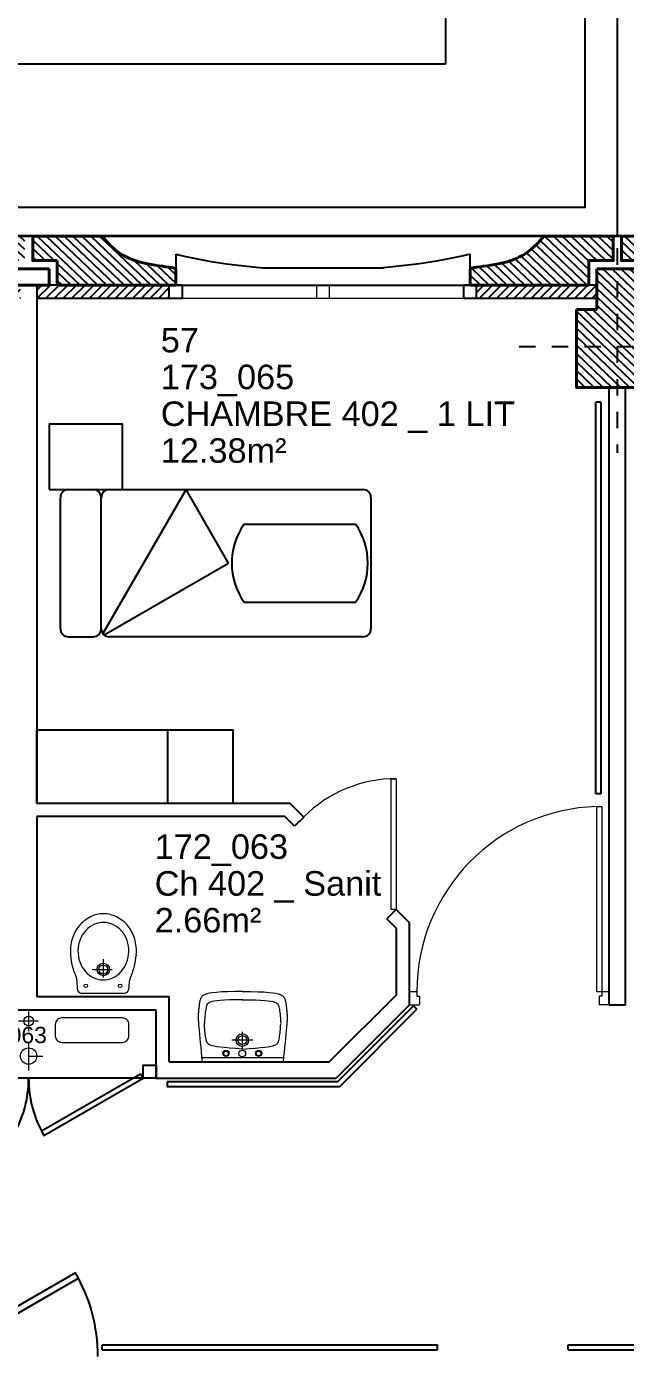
# Model space of a CAD drawing. Header units: metres. Extents: x -8 to 211, y -5 to 116.
# Drawn here: x 170.89 to 174.55, y 60.65 to 68.78 of the extents above; entities that cross this region are included whole.
import ezdxf

# ---------------------------------------------------------------- set-up
doc = ezdxf.new("R2010")
doc.units = ezdxf.units.M
doc.header["$LTSCALE"] = 0.6
doc.header["$MEASUREMENT"] = 0
doc.linetypes.add('CACHÉ', pattern=[0.25, 0.125, -0.125])
doc.linetypes.add('CONTINU', pattern=[0])
doc.layers.get('0').update_dxf_attribs({"linetype": 'CONTINUOUS'})
for name, color, linetype in [('001axes', 1, 'CONTINUOUS'), ('009 main courante', 181, 'CONTINUOUS'), ('400 Lits', 150, 'CONTINUOUS'), ('A_AGENC', 204, 'CONTINUOUS'), ('A_EQMP', 142, 'CONTINUOUS'), ('A_Etiqu_Gaine', 8, 'CONTINUOUS'), ('A_Etiqu_Gaine_ancien', 8, 'CONTINUOUS'), ('A_Etiqu_Gaine_code', 8, 'CONTINUOUS'), ('A_Etiqu_Local', 8, 'CONTINUOUS'), ('A_Etiqu_Local_ancien', 8, 'CONTINUOUS'), ('A_HACH_CLOIS', 7, 'CONTINU'), ('A_HACH_STRUC', 7, 'CONTINUOUS'), ('A_MUR_CLOIS', 8, 'CONTINU'), ('A_MURS_ALÈG', 7, 'CONTINU'), ('A_VEGETATION', 3, 'CONTINUOUS')]:
    doc.layers.add(name, color=color, linetype=linetype)
for name, color, linetype, lineweight in [('A_CHASS', 4, 'CONTINU', 0), ('A_MURS_STRU', 7, 'CONTINU', 40), ('A_PORTE', 8, 'CONTINU', 0), ('A_SANI', 5, 'CONTINU', 0), ('CONTOUR', 54, 'CONTINUOUS', 30)]:
    doc.layers.add(name, color=color, linetype=linetype, lineweight=lineweight)
doc.styles.add('Attribut', font='arial.ttf')

# ---------------------------------------------------------------- blocks, each defined once
blk = doc.blocks.new('A_Etiqu_Local')
at = {"style": 'Attribut', "flags": 1}
for tag, p in [('CODE_HOPITAL', (-0.4463, 1.632)), ('CODE_SITE', (-0.4463, 1.407)), ('CODE_BATIMENT', (-0.4463, 1.182)), ('CODE_SECTEUR', (-0.4463, 0.957)), ('CODE_ETAGE', (-0.4463, 0.732)), ('NOM_NORMALISE', (-0.4463, -0.843)), ('SECTEUR_ACTIVITE', (-0.4463, -1.068)), ('SOUS_SECTEUR_ACTIVITE', (-0.4463, -1.293)), ('VOLUME', (-0.4463, -1.518)), ('SERVICE', (-0.4463, -1.743)), ('CODE_UG', (-0.4463, -1.968)), ('CODE_UA', (-0.4463, -2.193)), ('CODE_POLE', (-0.4463, -2.418)), ('OCCUPANT_EXTERNE', (-0.4463, -2.643)), ('DISPONIBILITE', (-0.4463, -2.868)), ('ACCES_HANDICAPES', (-0.4463, -3.093)), ('NATURE_SOL', (-0.4463, -3.318)), ('RISQUE_LABORATOIRE', (-0.4463, -3.543)), ('AMIANTE', (-0.4463, -3.768))]:
    blk.add_attdef(tag, p, '', height=0.15, dxfattribs=at)
at = {"layer": 'A_Etiqu_Local', "style": 'Attribut'}
for tag, p in [('CODE_PIECE', (-0.4463, 0.282)), ('NOM_USAGE', (-0.4463, 0.057)), ('SURFACE', (-0.4463, -0.168))]:
    blk.add_attdef(tag, p, '', height=0.15, dxfattribs=at)
at = {"layer": 'A_Etiqu_Local_ancien', "style": 'Attribut'}
blk.add_attdef('CODE_PIECE_ANCIEN', (-0.4463, 0.507), '', height=0.15, dxfattribs=at)
blk = doc.blocks.new('A_Etiqu_Gaine')
at = {"style": 'Attribut', "flags": 1}
for tag, p in [('CODE_HOPITAL', (-0.4323, 0.8651)), ('CODE_SITE', (-0.4323, 0.7151)), ('CODE_BATIMENT', (-0.4323, 0.5651)), ('CODE_SECTEUR', (-0.4323, 0.4151)), ('CODE_ETAGE', (-0.4323, 0.2651)), ('NOM_NORMALISE', (-0.4323, -0.3349)), ('SECTEUR_ACTIVITE', (-0.4323, -0.4849)), ('SOUS_SECTEUR_ACTIVITE', (-0.4323, -0.6349)), ('SURFACE', (-0.4323, -0.7849)), ('CODE_UG', (-0.4323, -0.9349)), ('CODE_POLE', (-0.4323, -1.0849)), ('AMIANTE', (-0.4323, -1.2349))]:
    blk.add_attdef(tag, p, '', height=0.1, dxfattribs=at)
at = {"layer": 'A_Etiqu_Gaine', "style": 'Attribut'}
blk.add_attdef('NOM_USAGE', (-0.4323, -0.1849), '', height=0.1, dxfattribs=at)
at = {"layer": 'A_Etiqu_Gaine_ancien', "style": 'Attribut'}
blk.add_attdef('CODE_PIECE_ANCIEN', (-0.4323, 0.1151), '', height=0.1, dxfattribs=at)
at = {"layer": 'A_Etiqu_Gaine_code', "style": 'Attribut'}
blk.add_attdef('CODE_PIECE', (-0.4323, -0.0349), '', height=0.1, dxfattribs=at)

msp = doc.modelspace()

# ---------------------------------------------------------------- hatches: boundary and pattern name
at = {"layer": 'A_HACH_CLOIS'}
h = msp.add_hatch(dxfattribs=at)
h.set_pattern_fill('ANSI31', color=8, scale=0.3, style=0)
h.set_pattern_definition([(45, (167.39986, 67.11617), (-0.0265165, 0.0265165), [])])
h.paths.add_polyline_path([(174.3753, 67.1962), (173.6402, 67.1962), (173.6402, 67.1162), (174.3753, 67.1162)])
h.paths.add_polyline_path([(171.7602, 67.1962), (170.9502, 67.1962), (170.9502, 67.1162), (171.7602, 67.1162)])
h.paths.add_polyline_path([(170.8502, 67.1962), (170.7753, 67.1962), (170.0402, 67.1962), (170.0402, 67.1162), (170.8502, 67.1162)])
h.paths.add_polyline_path([(168.1602, 67.1962), (167.3999, 67.1962), (167.3999, 67.1162), (168.1602, 67.1162)])
at = {"layer": 'A_HACH_STRUC', "linetype": 'Continuous'}
h = msp.add_hatch(dxfattribs=at)
h.set_pattern_fill('ANSI31', color=8, scale=0.3, angle=-88.5553, style=0)
h.set_pattern_definition([(316.4447, (167.350205, 67.19617), (0.02583954, 0.02717661), [])])
h.paths.add_polyline_path([(167.8638, 67.3883), (167.8463, 67.4003), (167.8282, 67.4143), (167.8095, 67.4306), (167.7903, 67.4496), (167.7705, 67.4713), (167.7502, 67.4962), (167.3502, 67.4962), (167.3502, 67.3462), (167.4751, 67.3462), (167.4751, 67.1962), (168.1602, 67.1962), (168.2002, 67.1962), (168.2002, 67.299), (168.1903, 67.3009), (168.1764, 67.3031), (168.1595, 67.3056), (168.1401, 67.3085), (168.1188, 67.3116), (168.0965, 67.315), (168.0736, 67.3186), (168.051, 67.3224), (168.0292, 67.3263), (168.0089, 67.3304), (167.9995, 67.3325), (167.9906, 67.3347), (167.9822, 67.3369), (167.974, 67.3392), (167.9661, 67.3415), (167.9585, 67.344), (167.951, 67.3466), (167.9435, 67.3493), (167.9361, 67.3522), (167.9286, 67.3552), (167.9132, 67.3618), (167.8972, 67.3693), (167.8808, 67.378)])
h.paths.add_polyline_path([(170.7253, 67.3462), (170.8752, 67.3462), (170.8752, 67.4962), (170.4502, 67.4962), (170.4298, 67.4713), (170.4101, 67.4496), (170.3909, 67.4306), (170.3722, 67.4143), (170.3541, 67.4003), (170.3366, 67.3883), (170.3196, 67.378), (170.3032, 67.3693), (170.2872, 67.3618), (170.2718, 67.3552), (170.2604, 67.3506), (170.2456, 67.3452), (170.2304, 67.3403), (170.2142, 67.3357), (170.1956, 67.3313), (170.1712, 67.3263), (170.1494, 67.3224), (170.1268, 67.3186), (170.1039, 67.315), (170.0816, 67.3116), (170.0603, 67.3085), (170.0409, 67.3056), (170.024, 67.3031), (170.0101, 67.3009), (170.0002, 67.299), (170.0002, 67.1962), (170.0402, 67.1962), (170.7215, 67.1962), (170.7253, 67.2)])
h.paths.add_polyline_path([(171.5132, 67.3618), (171.4972, 67.3693), (171.4808, 67.378), (171.4638, 67.3883), (171.4462, 67.4003), (171.4282, 67.4143), (171.4095, 67.4306), (171.3903, 67.4496), (171.3705, 67.4713), (171.3502, 67.4962), (170.9252, 67.4962), (170.9252, 67.3462), (171.0751, 67.3462), (171.0751, 67.1962), (171.7602, 67.1962), (171.8002, 67.1962), (171.8002, 67.299), (171.7903, 67.3009), (171.7764, 67.3031), (171.7595, 67.3056), (171.7401, 67.3085), (171.7188, 67.3116), (171.6965, 67.315), (171.6736, 67.3186), (171.651, 67.3224), (171.6292, 67.3263), (171.6089, 67.3304), (171.5949, 67.3336), (171.578, 67.338), (171.5624, 67.3427), (171.5473, 67.3478), (171.5316, 67.3539)])
h.paths.add_polyline_path([(174.4752, 67.4962), (174.0502, 67.4962), (174.0298, 67.4713), (174.0101, 67.4496), (173.9909, 67.4306), (173.9722, 67.4143), (173.9541, 67.4003), (173.9366, 67.3883), (173.9196, 67.378), (173.9032, 67.3693), (173.8872, 67.3618), (173.8718, 67.3552), (173.8604, 67.3506), (173.8456, 67.3452), (173.8304, 67.3403), (173.8142, 67.3357), (173.7956, 67.3313), (173.7712, 67.3263), (173.7494, 67.3224), (173.7268, 67.3186), (173.7039, 67.315), (173.6816, 67.3116), (173.6603, 67.3085), (173.6409, 67.3056), (173.624, 67.3031), (173.6101, 67.3009), (173.6002, 67.299), (173.6002, 67.1962), (173.6402, 67.1962), (174.3253, 67.1962), (174.3253, 67.3462), (174.4752, 67.3462)])
h.paths.add_polyline_path([(175.1132, 67.3618), (175.0972, 67.3693), (175.0808, 67.378), (175.0638, 67.3883), (175.0463, 67.4003), (175.0282, 67.4143), (175.0095, 67.4306), (174.9903, 67.4496), (174.9706, 67.4713), (174.9502, 67.4962), (174.5252, 67.4962), (174.5252, 67.3462), (174.6751, 67.3462), (174.6751, 67.1962), (175.3602, 67.1962), (175.4002, 67.1962), (175.4002, 67.299), (175.3903, 67.3009), (175.3764, 67.3031), (175.3595, 67.3056), (175.3401, 67.3085), (175.3188, 67.3116), (175.2965, 67.315), (175.2736, 67.3186), (175.251, 67.3224), (175.2292, 67.3263), (175.2089, 67.3304), (175.1949, 67.3336), (175.178, 67.338), (175.1624, 67.3427), (175.1474, 67.3478), (175.1316, 67.3539)])
h = msp.add_hatch(dxfattribs=at)
h.set_pattern_fill('ANSI31', color=8, scale=0.3, angle=-88.5553, style=0)
h.set_pattern_definition([(316.4447, (174.24985, 66.57117), (0.02583954, 0.02717661), [])])
h.paths.add_polyline_path([(174.7499, 67.0462), (174.625, 67.0462), (174.625, 67.2962), (174.3753, 67.2962), (174.3753, 67.0462), (174.2499, 67.0462), (174.2499, 66.5712), (174.4498, 66.5712), (174.7499, 66.5712)])
h.paths.add_polyline_path([(181.9499, 67.0462), (181.825, 67.0462), (181.825, 67.2962), (181.5754, 67.2962), (181.5754, 67.0462), (181.4499, 67.0462), (181.4499, 66.5712), (181.6498, 66.5712), (181.9499, 66.5712)])

# ---------------------------------------------------------------- linework, layer by layer
at = {"layer": '001axes', "color": 8, "linetype": 'CACHÉ'}
for p, q in [((174.4999, 67.6212), (174.4999, 66.1712)), ((173.8998, 66.8212), (175.0998, 66.8212))]:
    msp.add_line(p, q, dxfattribs=at)
at = {"layer": '009 main courante', "color": 8, "linetype": 'Continuous'}
for p, q in [((174.3999, 66.4812), (174.3699, 66.4812)), ((174.3699, 64.0862), (174.3699, 66.4812)), ((174.3999, 66.4812), (174.3999, 64.0862)), ((174.3999, 64.0862), (174.3699, 64.0862)), ((172.7892, 62.3252), (173.2539, 62.7898)), ((173.2539, 62.7898), (173.2751, 62.7686)), ((172.8017, 62.2952), (173.2751, 62.7686)), ((171.7482, 62.3252), (171.7482, 62.2952)), ((172.7892, 62.3252), (171.7482, 62.3252)), ((172.8017, 62.2952), (171.7482, 62.2952)), ((171.3493, 60.6861), (171.3493, 60.7161)), ((171.3493, 60.7161), (173.3998, 60.7161)), ((171.3493, 60.6861), (173.3998, 60.6861)), ((173.3998, 60.6861), (173.3998, 60.7161)), ((174.1998, 60.7161), (177.4163, 60.7161)), ((174.1998, 60.6861), (174.1998, 60.7161)), ((174.1998, 60.6861), (177.4163, 60.6861))]:
    msp.add_line(p, q, dxfattribs=at)
at = {"layer": '400 Lits', "color": 8, "linetype": 'Continuous'}
for p, q in [((171.1439, 65.9462), (171.2939, 65.9462)), ((171.3548, 65.065), (171.8635, 65.9462)), ((171.3936, 65.9462), (172.9439, 65.9462)), ((172.1233, 65.4962), (171.8635, 65.9462)), ((171.0939, 65.0962), (171.0939, 65.8962)), ((171.3439, 65.0962), (171.3439, 65.8962)), ((171.3439, 65.0962), (171.3439, 65.8962)), ((171.3439, 65.0962), (171.3439, 65.8962)), ((172.9939, 65.8962), (172.9939, 65.0962)), ((172.2178, 65.7347), (172.8994, 65.7347)), ((171.3627, 65.0571), (172.1233, 65.4962)), ((172.2178, 65.2576), (172.8994, 65.2576)), ((171.1439, 65.0462), (171.2939, 65.0462)), ((172.9439, 65.0462), (171.3936, 65.0462))]:
    msp.add_line(p, q, dxfattribs=at)
for centre, radius, start, end in [((171.1439, 65.8962), 0.05, 89.99824, 179.99832), ((171.2939, 65.8962), 0.05, 0.00225, 90.00233), ((171.3939, 65.8962), 0.05, 89.99824, 179.99832), ((172.9439, 65.8962), 0.05, 0.00063, 90.00052), ((172.5586, 65.4962), 0.416, 145.00777, 214.99254), ((172.5586, 65.4962), 0.416, 325.00791, 34.99193), ((171.1439, 65.0962), 0.05, 180.00063, 270.00052), ((171.2939, 65.0962), 0.05, 269.99948, 359.99937), ((171.3939, 65.0962), 0.05, 180.00063, 270.00052), ((172.9439, 65.0962), 0.05, 269.99824, 359.99832)]:
    msp.add_arc(centre, radius, start, end, dxfattribs=at)
at = {"layer": 'A_AGENC', "color": 8, "linetype": 'Continuous'}
msp.add_line((171.6799, 62.3463), (170.1199, 62.3463), dxfattribs=at)
for points in [[(171.5849, 62.3723), (170.9787, 62.0223), (170.9937, 61.9963), (171.5999, 62.3463)], [(170.319, 60.6128), (171.2056, 61.1247), (171.1864, 61.158), (170.2998, 60.6461)]]:
    msp.add_lwpolyline(points, close=True, dxfattribs=at)
msp.add_lwpolyline([(171.5999, 62.3463), (171.5999, 62.4263), (171.6799, 62.4263), (171.6799, 62.3463)], dxfattribs=at)
for centre, radius, start, end in [((170.1999, 62.3463), 0.7, 330.00002, 0.00001), ((171.5999, 62.3463), 0.7, 180.00001, 210), ((170.2998, 60.6461), 1.0238, 0, 30)]:
    msp.add_arc(centre, radius, start, end, dxfattribs=at)
at = {"layer": 'A_CHASS', "color": 8, "linetype": 'Continuous'}
for p, q in [((173.5602, 67.1962), (171.8402, 67.1962)), ((171.8402, 67.1162), (173.5602, 67.1162))]:
    msp.add_line(p, q, dxfattribs=at)
for points in [[(172.6602, 67.1962), (172.6602, 67.1162)], [(172.7402, 67.1162), (172.7402, 67.1962)]]:
    msp.add_lwpolyline(points, dxfattribs=at)
at = {"layer": 'A_EQMP', "color": 8, "linetype": 'Continuous'}
msp.add_line((171.7499, 64.4763), (171.7499, 64.0263), dxfattribs=at)
for points in [[(171.0247, 65.9462), (171.4747, 65.9462), (171.4747, 66.3462), (171.0247, 66.3462)], [(170.9499, 64.0263), (170.9499, 64.4763), (172.1499, 64.4763), (172.1499, 64.0263)]]:
    msp.add_lwpolyline(points, close=True, dxfattribs=at)
at = {"layer": 'A_MUR_CLOIS', "color": 8, "linetype": 'Continuous'}
for p, q in [((170.9502, 67.1962), (170.9499, 64.0263)), ((171.8402, 67.1962), (170.9502, 67.1962)), ((174.3753, 67.1962), (173.5602, 67.1962)), ((174.4498, 62.7963), (174.4498, 66.5712)), ((174.5498, 62.7963), (174.5498, 66.5712)), ((172.5001, 64.0263), (170.9499, 64.0263)), ((172.5822, 63.9441), (172.5001, 64.0263)), ((172.4669, 63.9463), (170.9499, 63.9463)), ((170.9499, 63.9463), (170.9499, 62.8458)), ((172.5257, 63.8876), (172.4669, 63.9463)), ((172.5822, 63.9441), (172.5257, 63.8876)), ((173.1479, 63.3785), (173.0913, 63.3219)), ((173.2301, 63.2963), (173.1479, 63.3785)), ((173.1501, 63.2632), (173.0913, 63.3219)), ((173.1501, 62.8577), (173.1501, 63.2632)), ((173.2301, 62.7963), (173.2301, 63.2963)), ((173.1501, 62.8577), (172.7387, 62.4463)), ((170.9499, 62.8458), (171.7599, 62.8458)), ((171.7599, 62.4463), (171.7599, 62.8458)), ((173.2301, 62.7963), (172.7801, 62.3463)), ((174.4498, 62.7963), (174.5498, 62.7963)), ((170.1199, 62.7658), (171.6799, 62.7658)), ((171.6799, 62.3463), (171.6799, 62.7658)), ((171.7599, 62.4463), (172.7387, 62.4463)), ((171.6799, 62.3463), (172.7801, 62.3463))]:
    msp.add_line(p, q, dxfattribs=at)
for points in [[(170.9502, 67.1962), (170.9502, 67.1162), (171.8402, 67.1162)], [(171.7602, 67.1162), (171.7602, 67.1962)], [(171.8402, 67.1162), (171.8402, 67.1962)], [(173.5602, 67.1962), (173.5602, 67.1162), (174.3753, 67.1162)], [(173.6402, 67.1162), (173.6402, 67.1962)], [(174.3753, 67.1962), (174.3753, 67.1162)]]:
    msp.add_lwpolyline(points, dxfattribs=at)
at = {"layer": 'A_MURS_ALÈG', "color": 8, "ltscale": 200}
for p, q in [((171.3502, 67.4962), (174.0502, 67.4962)), ((171.8002, 67.3862), (171.8002, 67.1962)), ((171.8002, 67.3862), (171.8514, 67.3737)), ((171.8514, 67.3737), (171.9024, 67.3623)), ((171.9024, 67.3623), (171.9535, 67.352)), ((171.9535, 67.352), (172.0048, 67.3426)), ((172.0048, 67.3426), (172.0567, 67.3342)), ((172.0567, 67.3342), (172.1093, 67.3265)), ((172.1093, 67.3265), (172.1627, 67.3196)), ((173.2911, 67.3265), (173.2376, 67.3196)), ((173.3437, 67.3342), (173.2911, 67.3265)), ((173.3956, 67.3426), (173.3437, 67.3342)), ((173.4469, 67.352), (173.3956, 67.3426)), ((173.498, 67.3623), (173.4469, 67.352)), ((173.549, 67.3737), (173.498, 67.3623)), ((173.6002, 67.3862), (173.549, 67.3737)), ((173.6002, 67.1962), (173.6002, 67.3862)), ((172.1627, 67.3196), (172.2174, 67.3134)), ((172.2174, 67.3134), (172.2733, 67.3078)), ((172.2733, 67.3078), (172.3308, 67.3028)), ((172.3308, 67.3028), (173.0696, 67.3028)), ((173.1271, 67.3078), (173.0696, 67.3028)), ((173.183, 67.3134), (173.1271, 67.3078)), ((173.2376, 67.3196), (173.183, 67.3134)), ((171.8002, 67.1962), (173.6002, 67.1962))]:
    msp.add_line(p, q, dxfattribs=at)
at = {"layer": 'A_MURS_STRU', "color": 8, "linetype": 'Continuous'}
for p, q in [((171.0751, 67.3462), (171.0751, 67.1962)), ((174.3253, 67.3462), (174.3253, 67.1962)), ((170.7753, 67.2962), (171.0251, 67.2962)), ((171.0251, 67.2962), (171.0251, 67.1962)), ((171.8002, 67.2962), (171.8002, 67.1962)), ((173.6002, 67.2962), (173.6002, 67.1962)), ((174.3753, 67.2962), (174.625, 67.2962)), ((174.3753, 67.2962), (174.3753, 67.0462)), ((170.7753, 67.1962), (171.0251, 67.1962)), ((171.8002, 67.1962), (171.0751, 67.1962)), ((173.6002, 67.1962), (174.3253, 67.1962)), ((174.2499, 67.0462), (174.3753, 67.0462))]:
    msp.add_line(p, q, dxfattribs=at)
for points in [[(171.0751, 67.3462), (170.9252, 67.3462), (170.9252, 67.4962), (171.3502, 67.4962)], [(171.3502, 67.4962), (171.3705, 67.4713), (171.3903, 67.4496), (171.4095, 67.4306), (171.4282, 67.4143), (171.4462, 67.4003), (171.4638, 67.3883), (171.4808, 67.378), (171.4972, 67.3693), (171.5132, 67.3618), (171.5285, 67.3552), (171.5285, 67.3552), (171.5361, 67.3522), (171.5435, 67.3493), (171.5509, 67.3466), (171.5585, 67.344), (171.5661, 67.3415), (171.574, 67.3392), (171.5821, 67.3369), (171.5906, 67.3347), (171.5995, 67.3325), (171.6089, 67.3304), (171.6089, 67.3304), (171.6292, 67.3263), (171.651, 67.3224), (171.6736, 67.3186), (171.6965, 67.315), (171.7188, 67.3116), (171.7401, 67.3085), (171.7595, 67.3056), (171.7764, 67.3031), (171.7903, 67.3009), (171.8003, 67.299)], [(174.0502, 67.4962), (174.0298, 67.4713), (174.0101, 67.4496), (173.9909, 67.4306), (173.9722, 67.4143), (173.9541, 67.4003), (173.9366, 67.3883), (173.9196, 67.378), (173.9032, 67.3693), (173.8872, 67.3618), (173.8718, 67.3552), (173.8718, 67.3552), (173.8643, 67.3522), (173.8569, 67.3493), (173.8494, 67.3466), (173.8419, 67.344), (173.8343, 67.3415), (173.8264, 67.3392), (173.8182, 67.3369), (173.8098, 67.3347), (173.8009, 67.3325), (173.7915, 67.3304), (173.7915, 67.3304), (173.7712, 67.3263), (173.7494, 67.3224), (173.7268, 67.3186), (173.7039, 67.315), (173.6816, 67.3116), (173.6603, 67.3085), (173.6409, 67.3056), (173.624, 67.3031), (173.6101, 67.3009), (173.6001, 67.299)], [(174.3253, 67.3462), (174.4752, 67.3462), (174.4752, 67.4962), (174.0502, 67.4962)], [(174.6751, 67.3462), (174.5252, 67.3462), (174.5252, 67.4962), (174.9502, 67.4962)], [(174.2499, 67.0462), (174.2499, 66.5712), (174.7499, 66.5712)]]:
    msp.add_lwpolyline(points, dxfattribs=at)
at = {"layer": 'A_PORTE', "color": 8, "linetype": 'Continuous'}
for p, q in [((173.1179, 63.3785), (173.1179, 64.1785)), ((173.1179, 64.1785), (173.1479, 64.1785)), ((173.1479, 64.1785), (173.1479, 63.3785)), ((174.376, 62.8763), (174.376, 64.0079)), ((174.376, 64.0079), (174.406, 64.0079)), ((174.406, 64.0079), (174.406, 62.8485)), ((173.1479, 63.3785), (173.1179, 63.3785)), ((173.2301, 62.7963), (173.2301, 62.8763)), ((173.2301, 62.8763), (173.274, 62.8763)), ((173.274, 62.8763), (173.274, 62.8485)), ((174.376, 62.8763), (174.4499, 62.8763)), ((174.4499, 62.7963), (174.4499, 62.8763)), ((173.2301, 62.7963), (173.29, 62.7963)), ((173.274, 62.8485), (173.29, 62.8485)), ((173.29, 62.8485), (173.29, 62.7963)), ((174.39, 62.8485), (174.39, 62.7963)), ((174.406, 62.8485), (174.39, 62.8485)), ((174.4499, 62.7963), (174.39, 62.7963))]:
    msp.add_line(p, q, dxfattribs=at)
for centre, radius, start, end in [((173.1479, 63.3785), 0.8, 90, 135.00001), ((174.406, 62.8763), 1.132, 91.51862, 180)]:
    msp.add_arc(centre, radius, start, end, dxfattribs=at)
at = {"layer": 'A_SANI', "color": 8, "linetype": 'Continuous'}
for p, q in [((171.157, 63.1019), (171.1587, 63.0826)), ((171.5574, 63.1019), (171.5544, 63.0826)), ((171.1587, 63.0826), (171.1608, 63.0654)), ((171.1608, 63.0654), (171.1632, 63.0502)), ((171.1632, 63.0502), (171.1659, 63.0369)), ((171.1659, 63.0369), (171.1687, 63.0252)), ((171.1687, 63.0252), (171.1716, 63.0151)), ((171.1716, 63.0151), (171.1745, 63.0063)), ((171.3572, 62.9628), (171.3572, 63.0751)), ((171.5405, 63.0151), (171.538, 63.0063)), ((171.5431, 63.0252), (171.5405, 63.0151)), ((171.5459, 63.0369), (171.5431, 63.0252)), ((171.5487, 63.0502), (171.5459, 63.0369)), ((171.5515, 63.0654), (171.5487, 63.0502)), ((171.5544, 63.0826), (171.5515, 63.0654)), ((171.1745, 63.0063), (171.1774, 62.9987)), ((171.1774, 62.9987), (171.18, 62.9921)), ((171.18, 62.9921), (171.1825, 62.9864)), ((171.1825, 62.9864), (171.1836, 62.9838)), ((171.1836, 62.9838), (171.1846, 62.9813)), ((171.1846, 62.9813), (171.1855, 62.979)), ((171.1855, 62.979), (171.1864, 62.9768)), ((171.1864, 62.9768), (171.1872, 62.9746)), ((171.1872, 62.9746), (171.188, 62.9725)), ((171.188, 62.9725), (171.1887, 62.9705)), ((171.1887, 62.9705), (171.1894, 62.9684)), ((171.1894, 62.9684), (171.19, 62.9664)), ((171.19, 62.9664), (171.1905, 62.9643)), ((171.1905, 62.9643), (171.1911, 62.9622)), ((171.1911, 62.9622), (171.1916, 62.96)), ((171.1916, 62.96), (171.192, 62.9578)), ((171.192, 62.9578), (171.1925, 62.9555)), ((171.1925, 62.9555), (171.1929, 62.9533)), ((171.1929, 62.9533), (171.1932, 62.951)), ((171.1932, 62.951), (171.1936, 62.9487)), ((171.1936, 62.9487), (171.1939, 62.9464)), ((171.1939, 62.9464), (171.1942, 62.9441)), ((171.1942, 62.9441), (171.1944, 62.9419)), ((171.1944, 62.9419), (171.1948, 62.9375)), ((171.1948, 62.9375), (171.1952, 62.9331)), ((171.1952, 62.9331), (171.1955, 62.9288)), ((171.2888, 63.0116), (171.4109, 63.0116)), ((171.5151, 62.9331), (171.5145, 62.9288)), ((171.5158, 62.9375), (171.5151, 62.9331)), ((171.5167, 62.9419), (171.5158, 62.9375)), ((171.5172, 62.9441), (171.5167, 62.9419)), ((171.5177, 62.9464), (171.5172, 62.9441)), ((171.5183, 62.9487), (171.5177, 62.9464)), ((171.519, 62.951), (171.5183, 62.9487)), ((171.5196, 62.9533), (171.519, 62.951)), ((171.5203, 62.9555), (171.5196, 62.9533)), ((171.521, 62.9578), (171.5203, 62.9555)), ((171.5217, 62.96), (171.521, 62.9578)), ((171.5225, 62.9622), (171.5217, 62.96)), ((171.5232, 62.9643), (171.5225, 62.9622)), ((171.5239, 62.9664), (171.5232, 62.9643)), ((171.5247, 62.9684), (171.5239, 62.9664)), ((171.5254, 62.9705), (171.5247, 62.9684)), ((171.5262, 62.9725), (171.5254, 62.9705)), ((171.5269, 62.9746), (171.5262, 62.9725)), ((171.5278, 62.9768), (171.5269, 62.9746)), ((171.5286, 62.979), (171.5278, 62.9768)), ((171.5295, 62.9813), (171.5286, 62.979)), ((171.5304, 62.9838), (171.5295, 62.9813)), ((171.5313, 62.9864), (171.5304, 62.9838)), ((171.5334, 62.9921), (171.5313, 62.9864)), ((171.5356, 62.9987), (171.5334, 62.9921)), ((171.538, 63.0063), (171.5356, 62.9987)), ((171.1955, 62.9288), (171.1957, 62.9246)), ((171.1957, 62.9246), (171.1958, 62.9203)), ((171.1958, 62.9203), (171.1959, 62.916)), ((171.1959, 62.916), (171.196, 62.9116)), ((171.196, 62.9116), (171.196, 62.9072)), ((171.196, 62.9072), (171.196, 62.9026)), ((171.196, 62.9026), (171.196, 62.8978)), ((171.196, 62.8978), (171.1962, 62.8947)), ((171.4833, 62.8658), (171.2261, 62.8658)), ((171.5134, 62.8978), (171.5133, 62.8947)), ((171.5135, 62.9116), (171.5134, 62.9072)), ((171.5134, 62.9072), (171.5134, 62.9026)), ((171.5134, 62.9026), (171.5134, 62.8978)), ((171.5136, 62.916), (171.5135, 62.9116)), ((171.5138, 62.9203), (171.5136, 62.916)), ((171.5141, 62.9246), (171.5138, 62.9203)), ((171.5145, 62.9288), (171.5141, 62.9246)), ((171.9707, 62.8547), (171.9641, 62.8502)), ((171.9794, 62.8589), (171.9707, 62.8547)), ((171.9909, 62.8628), (171.9794, 62.8589)), ((172.006, 62.8662), (171.9909, 62.8628)), ((172.0253, 62.8693), (172.006, 62.8662)), ((172.0496, 62.872), (172.0253, 62.8693)), ((172.0796, 62.8742), (172.0496, 62.872)), ((172.116, 62.876), (172.0796, 62.8742)), ((172.1596, 62.8773), (172.116, 62.876)), ((172.211, 62.878), (172.1596, 62.8773)), ((172.207, 62.878), (172.2585, 62.8773)), ((172.2585, 62.8773), (172.302, 62.876)), ((172.302, 62.876), (172.3384, 62.8742)), ((172.3384, 62.8742), (172.3684, 62.872)), ((172.3684, 62.872), (172.3927, 62.8693)), ((172.3927, 62.8693), (172.4121, 62.8662)), ((172.4121, 62.8662), (172.4271, 62.8628)), ((172.4271, 62.8628), (172.4386, 62.8589)), ((172.4386, 62.8589), (172.4474, 62.8547)), ((172.4474, 62.8547), (172.454, 62.8502)), ((171.9406, 62.7734), (171.9399, 62.7669)), ((171.9413, 62.78), (171.9406, 62.7734)), ((171.9422, 62.7865), (171.9413, 62.78)), ((171.943, 62.793), (171.9422, 62.7865)), ((171.9439, 62.7993), (171.943, 62.793)), ((171.9449, 62.8053), (171.9439, 62.7993)), ((171.9459, 62.811), (171.9449, 62.8053)), ((171.9469, 62.8164), (171.9459, 62.811)), ((171.948, 62.8212), (171.9469, 62.8164)), ((171.9491, 62.8257), (171.948, 62.8212)), ((171.9503, 62.8297), (171.9491, 62.8257)), ((171.9517, 62.8334), (171.9503, 62.8297)), ((171.9532, 62.8367), (171.9517, 62.8334)), ((171.9549, 62.8398), (171.9532, 62.8367)), ((171.9567, 62.8427), (171.9549, 62.8398)), ((171.9589, 62.8453), (171.9567, 62.8427)), ((171.9613, 62.8478), (171.9589, 62.8453)), ((171.9641, 62.8502), (171.9613, 62.8478)), ((172.454, 62.8502), (172.4567, 62.8478)), ((172.4567, 62.8478), (172.4591, 62.8453)), ((172.4591, 62.8453), (172.4613, 62.8427)), ((172.4613, 62.8427), (172.4632, 62.8398)), ((172.4632, 62.8398), (172.4649, 62.8367)), ((172.4649, 62.8367), (172.4663, 62.8334)), ((172.4663, 62.8334), (172.4677, 62.8297)), ((172.4677, 62.8297), (172.4689, 62.8257)), ((172.4689, 62.8257), (172.47, 62.8212)), ((172.47, 62.8212), (172.4711, 62.8164)), ((172.4711, 62.8164), (172.4721, 62.811)), ((172.4721, 62.811), (172.4731, 62.8053)), ((172.4731, 62.8053), (172.4741, 62.7993)), ((172.4741, 62.7993), (172.475, 62.793)), ((172.475, 62.793), (172.4759, 62.7865)), ((172.4759, 62.7865), (172.4767, 62.78)), ((172.4767, 62.78), (172.4774, 62.7734)), ((172.4774, 62.7734), (172.4781, 62.7669)), ((170.9613, 62.6963), (170.8383, 62.6963)), ((170.8998, 62.7578), (170.8998, 62.6348)), ((171.4732, 62.7158), (171.1032, 62.7158)), ((171.9373, 62.7259), (171.9372, 62.7201)), ((171.9372, 62.7201), (171.9373, 62.714)), ((171.9374, 62.7315), (171.9373, 62.7259)), ((171.9373, 62.714), (171.9375, 62.7076)), ((171.9376, 62.7371), (171.9374, 62.7315)), ((171.9375, 62.7076), (171.9377, 62.7008)), ((171.9379, 62.7427), (171.9376, 62.7371)), ((171.9377, 62.7008), (171.9381, 62.6935)), ((171.9383, 62.7484), (171.9379, 62.7427)), ((171.9381, 62.6935), (171.9392, 62.6772)), ((171.9387, 62.7543), (171.9383, 62.7484)), ((171.9393, 62.7605), (171.9387, 62.7543)), ((171.9399, 62.7669), (171.9393, 62.7605)), ((172.4781, 62.7669), (172.4788, 62.7605)), ((172.4788, 62.7605), (172.4793, 62.7543)), ((172.4799, 62.6935), (172.4788, 62.6772)), ((172.4793, 62.7543), (172.4798, 62.7484)), ((172.4798, 62.7484), (172.4801, 62.7427)), ((172.4803, 62.7008), (172.4799, 62.6935)), ((172.4801, 62.7427), (172.4804, 62.7371)), ((172.4806, 62.7076), (172.4803, 62.7008)), ((172.4804, 62.7371), (172.4807, 62.7315)), ((172.4807, 62.714), (172.4806, 62.7076)), ((172.4807, 62.7315), (172.4808, 62.7259)), ((172.4808, 62.7201), (172.4807, 62.714)), ((172.4808, 62.7259), (172.4808, 62.7201)), ((171.0632, 62.6758), (171.0632, 62.6058)), ((171.5132, 62.6058), (171.5132, 62.6758)), ((171.9392, 62.6772), (171.9406, 62.6586)), ((171.9406, 62.6586), (171.9424, 62.6379)), ((171.9424, 62.6379), (171.9445, 62.6153)), ((171.9445, 62.6153), (171.9469, 62.5908)), ((172.207, 62.6309), (172.207, 62.5288)), ((172.4735, 62.6153), (172.4711, 62.5908)), ((172.4756, 62.6379), (172.4735, 62.6153)), ((172.4774, 62.6586), (172.4756, 62.6379)), ((172.4788, 62.6772), (172.4774, 62.6586)), ((170.8998, 62.5704), (170.8998, 62.3947)), ((171.1032, 62.5658), (171.4732, 62.5658)), ((171.9469, 62.5908), (171.9495, 62.5647)), ((171.9495, 62.5647), (171.9523, 62.537)), ((171.9523, 62.537), (171.9552, 62.508)), ((172.2703, 62.5798), (172.1438, 62.5798)), ((172.4657, 62.537), (172.4628, 62.508)), ((172.4685, 62.5647), (172.4657, 62.537)), ((172.4711, 62.5908), (172.4685, 62.5647)), ((170.8998, 62.4825), (170.9877, 62.4825)), ((171.9552, 62.508), (171.9583, 62.4777)), ((171.9583, 62.4777), (171.9614, 62.4463)), ((172.4567, 62.4712), (171.9614, 62.4712)), ((172.4567, 62.4463), (171.9614, 62.4463)), ((172.4598, 62.4777), (172.4567, 62.4463)), ((172.4628, 62.508), (172.4598, 62.4777))]:
    msp.add_line(p, q, dxfattribs=at)
for points in [[(172.2102, 62.8272), (172.1662, 62.8268), (172.129, 62.8259), (172.0979, 62.8246), (172.0722, 62.8229), (172.0515, 62.8208), (172.0351, 62.8184), (172.0223, 62.8158), (172.0126, 62.8128), (172.0054, 62.8097), (172, 62.8064), (172, 62.8064), (171.9978, 62.8047), (171.9958, 62.8029), (171.9942, 62.8011), (171.9927, 62.7991), (171.9914, 62.797), (171.9903, 62.7947), (171.9893, 62.7922), (171.9884, 62.7895), (171.9876, 62.7866), (171.9867, 62.7833), (171.9867, 62.7833), (171.9852, 62.776), (171.9836, 62.7677), (171.9821, 62.7584), (171.9807, 62.7484), (171.9794, 62.7377), (171.9782, 62.7267), (171.9772, 62.7153), (171.9764, 62.7038), (171.9758, 62.6922), (171.9754, 62.6809)], [(172.2068, 62.8272), (172.2508, 62.8268), (172.288, 62.8259), (172.3191, 62.8246), (172.3447, 62.8229), (172.3654, 62.8208), (172.3819, 62.8184), (172.3946, 62.8158), (172.4044, 62.8128), (172.4116, 62.8097), (172.417, 62.8064), (172.417, 62.8064), (172.4192, 62.8047), (172.4211, 62.8029), (172.4228, 62.8011), (172.4243, 62.7991), (172.4256, 62.797), (172.4267, 62.7947), (172.4277, 62.7922), (172.4286, 62.7895), (172.4294, 62.7866), (172.4302, 62.7833), (172.4302, 62.7833), (172.4318, 62.776), (172.4334, 62.7677), (172.4349, 62.7584), (172.4363, 62.7485), (172.4376, 62.738), (172.4387, 62.7271), (172.4397, 62.716), (172.4405, 62.7049), (172.4412, 62.6938), (172.4415, 62.6831)], [(172.2102, 62.5251), (172.1662, 62.5281), (172.129, 62.531), (172.0979, 62.5339), (172.0722, 62.5369), (172.0515, 62.5398), (172.0351, 62.5428), (172.0223, 62.5458), (172.0126, 62.5489), (172.0054, 62.5521), (172, 62.5554), (172, 62.5554), (171.9978, 62.5571), (171.9958, 62.5589), (171.9942, 62.5607), (171.9927, 62.5627), (171.9914, 62.5648), (171.9903, 62.5671), (171.9893, 62.5696), (171.9884, 62.5723), (171.9876, 62.5752), (171.9867, 62.5785), (171.9867, 62.5785), (171.9852, 62.5858), (171.9836, 62.5941), (171.9821, 62.6034), (171.9807, 62.6134), (171.9794, 62.6241), (171.9782, 62.6351), (171.9772, 62.6465), (171.9764, 62.658), (171.9758, 62.6696), (171.9754, 62.6809)], [(172.2068, 62.5251), (172.2508, 62.5281), (172.288, 62.531), (172.3191, 62.5339), (172.3447, 62.5369), (172.3654, 62.5398), (172.3819, 62.5428), (172.3946, 62.5458), (172.4044, 62.5489), (172.4116, 62.5521), (172.417, 62.5554), (172.417, 62.5554), (172.4192, 62.5571), (172.4211, 62.5589), (172.4228, 62.5607), (172.4243, 62.5627), (172.4256, 62.5648), (172.4267, 62.5671), (172.4277, 62.5696), (172.4286, 62.5723), (172.4294, 62.5752), (172.4302, 62.5785), (172.4302, 62.5785), (172.4318, 62.5858), (172.4334, 62.5941), (172.4349, 62.6034), (172.4363, 62.6133), (172.4376, 62.6238), (172.4387, 62.6347), (172.4397, 62.6458), (172.4405, 62.6569), (172.4412, 62.668), (172.4415, 62.6787)]]:
    msp.add_lwpolyline(points, dxfattribs=at)
for centre, radius in [((171.3572, 63.0116), 0.0383), ((171.3572, 63.0116), 0.0276), ((171.2497, 62.9119), 0.0105), ((171.4597, 62.9119), 0.0105), ((170.8998, 62.6963), 0.03), ((172.207, 62.5798), 0.0387), ((170.8998, 62.4825), 0.05), ((172.207, 62.5798), 0.0274), ((172.1076, 62.4984), 0.0189), ((172.1076, 62.4984), 0.0144), ((172.207, 62.4984), 0.0204), ((172.3065, 62.4984), 0.0189), ((172.3065, 62.4984), 0.0144)]:
    msp.add_circle(centre, radius, dxfattribs=at)
for centre, radius, start, end in [((171.3582, 63.1729), 0.1796, 89.99975, 116.51826), ((171.3582, 63.1737), 0.1787, 63.37771, 90.00068), ((171.3912, 63.1301), 0.2348, 141.02184, 163.30087), ((171.3717, 63.1458), 0.2098, 116.51856, 141.02116), ((171.3662, 63.1434), 0.1581, 113.93805, 137.36027), ((171.358, 63.1621), 0.1377, 63.69002, 113.96131), ((171.3489, 63.1438), 0.1581, 40.26863, 63.69085), ((171.3456, 63.1486), 0.2069, 38.66238, 63.37704), ((171.326, 63.1329), 0.232, 16.22047, 38.6625), ((171.4152, 63.1229), 0.26, 163.30074, 184.46343), ((171.4005, 63.123), 0.1986, 158.7184, 198.93095), ((171.3795, 63.1312), 0.1761, 137.36056, 158.7182), ((171.3352, 63.1321), 0.1761, 18.91066, 40.2683), ((171.3138, 63.1248), 0.1986, 338.7184, 18.89699), ((171.2995, 63.1252), 0.2596, 355.01961, 16.2207), ((171.3792, 63.1157), 0.1761, 198.91066, 220.2683), ((171.3348, 63.1166), 0.1761, 317.36056, 338.7182), ((171.3654, 63.1041), 0.1581, 220.26738, 243.68959), ((171.3564, 63.0858), 0.1377, 243.69025, 293.92735), ((171.3481, 63.1044), 0.1581, 293.93857, 317.36079), ((171.2261, 62.8958), 0.03, 182.18352, 270), ((171.4833, 62.8958), 0.03, 270, 357.81648), ((171.1032, 62.6758), 0.04, 90.00067, 180.00076), ((171.4732, 62.6758), 0.04, 0.00067, 90.00076), ((171.1032, 62.6058), 0.04, 180.00067, 270.00076), ((171.4732, 62.6058), 0.04, 270.00006, 359.99994)]:
    msp.add_arc(centre, radius, start, end, dxfattribs=at)
at = {"layer": 'A_VEGETATION', "color": 8, "linetype": 'Continuous'}
for points in [[(167.2999, 74.5462), (174.4999, 74.5462), (174.4999, 67.4962)], [(168.3498, 68.5462), (168.3498, 73.5462), (173.4499, 73.5462), (173.4499, 68.5462)], [(173.4499, 68.5462), (168.3498, 68.5462)]]:
    msp.add_lwpolyline(points, dxfattribs=at)
msp.add_lwpolyline([(167.4804, 67.6708), (167.4804, 74.3432), (174.3027, 74.3432), (174.3027, 67.6708)], close=True, dxfattribs=at)
at = {"layer": 'CONTOUR', "color": 8}
for points in [[(167.2999, 92.6966), (167.2999, 67.4962), (185.4002, 67.4962)], [(167.2999, 67.4966), (185.4002, 67.4966)]]:
    msp.add_lwpolyline(points, dxfattribs=at)

# ---------------------------------------------------------------- block references
at = {"layer": 'A_Etiqu_Gaine', "color": 8}
msp.add_blockref('A_Etiqu_Gaine', (170.8999, 62.5961), dxfattribs=at).add_auto_attribs({'CODE_PIECE': '171_063', 'NOM_USAGE': 'G30'})
at = {"layer": 'A_Etiqu_Local', "color": 8}
ref = msp.add_blockref('A_Etiqu_Local', (172.1548, 66.2779), dxfattribs=at)
ref.add_attrib('CODE_PIECE', '173_065', (171.7085, 66.5599), dxfattribs={"height": 0.15, "style": 'Attribut'})
ref.add_attrib('CODE_PIECE_ANCIEN', '57', (171.7085, 66.7849), dxfattribs={"layer": 'A_Etiqu_Local_ancien', "height": 0.15, "style": 'Attribut'})
ref.add_attrib('NOM_USAGE', 'CHAMBRE 402 _ 1 LIT', (171.7085, 66.3349), dxfattribs={"height": 0.15, "style": 'Attribut'})
ref.add_attrib('SURFACE', '12.38m²', (171.7085, 66.1099), dxfattribs={"height": 0.15, "style": 'Attribut'})
ref = msp.add_blockref('A_Etiqu_Local', (172.1173, 63.4061), dxfattribs=at)
ref.add_attrib('CODE_PIECE', '172_063', (171.671, 63.6881), dxfattribs={"height": 0.15, "style": 'Attribut'})
ref.add_attrib('NOM_USAGE', 'Ch 402 _ Sanit', (171.671, 63.4631), dxfattribs={"height": 0.15, "style": 'Attribut'})
ref.add_attrib('SURFACE', '2.66m²', (171.671, 63.2381), dxfattribs={"height": 0.15, "style": 'Attribut'})

doc.saveas('drawing.dxf')
